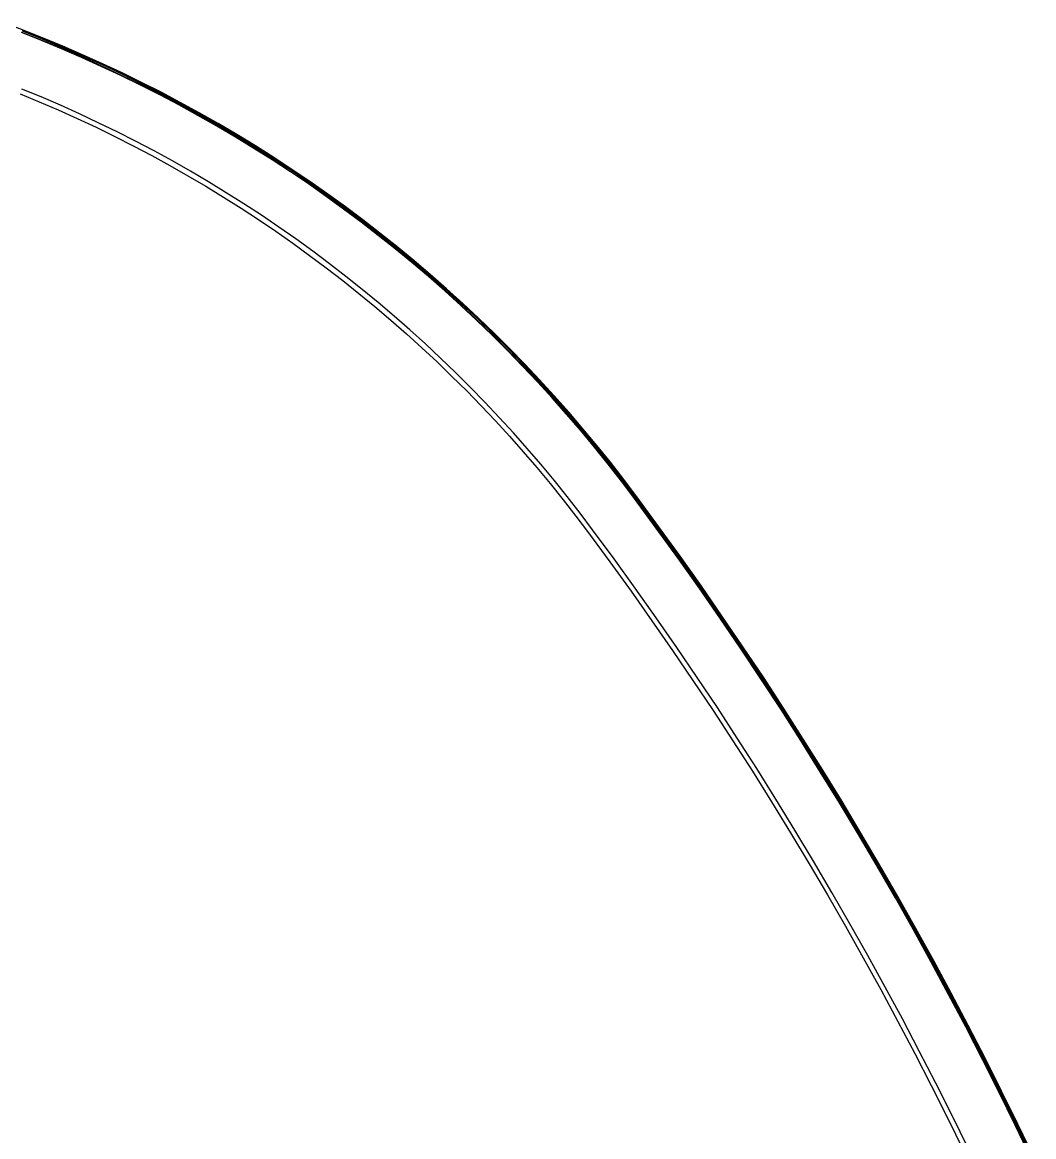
# Model space of a CAD drawing. Header units: millimetres. Extents: x 188.6 to 263.2, y 40.1 to 120.1.
# Drawn here: x 246.9 to 247.1501, y 56.1406 to 56.4163 of the extents above; entities that cross this region are included whole.
import ezdxf

# ---------------------------------------------------------------- set-up
doc = ezdxf.new("R2010")
doc.units = ezdxf.units.MM
doc.layers.add('ARQ', color=8, linetype='Continuous')

# ---------------------------------------------------------------- blocks, each defined once
blk = doc.blocks.new('arq-3pav')
at = {"layer": 'ARQ'}
for p, q in [((41.89165, 16.15754), (41.88662, 16.15944)), ((41.89638, 16.15491), (41.89139, 16.15688)), ((41.89144, 16.15701), (41.89643, 16.15504)), ((41.89156, 16.15731), (41.89655, 16.15534)), ((41.89158, 16.15738), (41.89658, 16.15541)), ((41.89665, 16.15557), (41.89165, 16.15754)), ((41.90133, 16.15287), (41.89638, 16.15491)), ((41.89643, 16.15504), (41.90139, 16.153)), ((41.89655, 16.15534), (41.90151, 16.15329)), ((41.89658, 16.15541), (41.90154, 16.15336)), ((41.90161, 16.15352), (41.89665, 16.15557)), ((41.90139, 16.153), (41.90631, 16.15087)), ((41.90151, 16.15329), (41.90644, 16.15116)), ((41.90154, 16.15336), (41.90647, 16.15123)), ((41.90654, 16.15139), (41.90161, 16.15352)), ((41.90626, 16.15074), (41.90133, 16.15287)), ((41.91115, 16.14854), (41.90626, 16.15074)), ((41.90631, 16.15087), (41.9112, 16.14867)), ((41.90644, 16.15116), (41.91134, 16.14896)), ((41.90647, 16.15123), (41.91137, 16.14903)), ((41.91144, 16.14919), (41.90654, 16.15139)), ((41.916, 16.14627), (41.91115, 16.14854)), ((41.9112, 16.14867), (41.91606, 16.1464)), ((41.91134, 16.14896), (41.9162, 16.14668)), ((41.91137, 16.14903), (41.91623, 16.14675)), ((41.91631, 16.14691), (41.91144, 16.14919)), ((41.92082, 16.14392), (41.916, 16.14627)), ((41.91606, 16.1464), (41.92088, 16.14404)), ((41.9162, 16.14668), (41.92102, 16.14433)), ((41.91623, 16.14675), (41.92105, 16.14439)), ((41.92113, 16.14455), (41.91631, 16.14691)), ((41.89631, 16.14096), (41.89154, 16.14293)), ((41.92559, 16.14149), (41.92082, 16.14392)), ((41.92088, 16.14404), (41.92566, 16.14162)), ((41.92102, 16.14433), (41.9258, 16.1419)), ((41.92105, 16.14439), (41.92584, 16.14197)), ((41.92592, 16.14212), (41.92113, 16.14455)), ((41.9258, 16.1419), (41.93055, 16.13939)), ((41.92584, 16.14197), (41.93059, 16.13946)), ((41.93067, 16.13961), (41.92592, 16.14212)), ((41.89106, 16.14174), (41.89581, 16.13979)), ((41.89581, 16.13979), (41.90053, 16.13775)), ((41.90105, 16.13892), (41.89631, 16.14096)), ((41.93034, 16.13899), (41.92559, 16.14149)), ((41.92566, 16.14162), (41.9304, 16.13911)), ((41.93055, 16.13939), (41.93526, 16.13681)), ((41.93059, 16.13946), (41.9353, 16.13688)), ((41.93538, 16.13703), (41.93067, 16.13961)), ((41.90053, 16.13775), (41.90522, 16.13564)), ((41.90575, 16.1368), (41.90105, 16.13892)), ((41.91042, 16.13461), (41.90575, 16.1368)), ((41.93504, 16.13641), (41.93034, 16.13899)), ((41.9304, 16.13911), (41.93511, 16.13654)), ((41.9397, 16.13376), (41.93504, 16.13641)), ((41.93511, 16.13654), (41.93977, 16.13389)), ((41.93526, 16.13681), (41.93993, 16.13416)), ((41.9353, 16.13688), (41.93996, 16.13423)), ((41.94005, 16.13438), (41.93538, 16.13703)), ((41.90522, 16.13564), (41.90987, 16.13346)), ((41.91506, 16.13235), (41.91042, 16.13461)), ((41.94431, 16.13105), (41.9397, 16.13376)), ((41.93977, 16.13389), (41.94439, 16.13117)), ((41.93993, 16.13416), (41.94455, 16.13144)), ((41.93996, 16.13423), (41.94459, 16.1315)), ((41.94468, 16.13165), (41.94005, 16.13438)), ((41.90987, 16.13346), (41.91449, 16.13121)), ((41.91449, 16.13121), (41.91906, 16.12888)), ((41.91965, 16.13002), (41.91506, 16.13235)), ((41.94889, 16.12825), (41.94431, 16.13105)), ((41.94439, 16.13117), (41.94896, 16.12837)), ((41.94455, 16.13144), (41.94913, 16.12864)), ((41.94459, 16.1315), (41.94917, 16.12871)), ((41.94926, 16.12886), (41.94468, 16.13165)), ((41.91906, 16.12888), (41.92361, 16.12648)), ((41.92422, 16.12761), (41.91965, 16.13002)), ((41.95342, 16.12539), (41.94889, 16.12825)), ((41.94896, 16.12837), (41.9535, 16.12551)), ((41.94913, 16.12864), (41.95367, 16.12577)), ((41.94922, 16.12879), (41.94917, 16.12871)), ((41.94922, 16.12879), (41.95376, 16.12592)), ((41.9538, 16.12599), (41.94926, 16.12886)), ((41.92361, 16.12648), (41.92812, 16.12401)), ((41.92874, 16.12513), (41.92422, 16.12761)), ((41.95791, 16.12245), (41.95342, 16.12539)), ((41.9535, 16.12551), (41.95798, 16.12257)), ((41.95371, 16.12584), (41.95367, 16.12577)), ((41.95367, 16.12577), (41.95816, 16.12283)), ((41.95376, 16.12592), (41.95371, 16.12584)), ((41.95371, 16.12584), (41.9582, 16.1229)), ((41.9538, 16.12599), (41.95376, 16.12592)), ((41.9583, 16.12304), (41.9538, 16.12599)), ((41.92812, 16.12401), (41.93258, 16.12147)), ((41.93322, 16.12258), (41.92874, 16.12513)), ((41.95816, 16.12283), (41.96261, 16.11982)), ((41.9582, 16.1229), (41.96265, 16.11989)), ((41.96275, 16.12003), (41.9583, 16.12304)), ((41.93258, 16.12147), (41.93701, 16.11887)), ((41.93767, 16.11996), (41.93322, 16.12258)), ((41.94207, 16.11728), (41.93767, 16.11996)), ((41.96235, 16.11945), (41.95791, 16.12245)), ((41.95798, 16.12257), (41.96243, 16.11956)), ((41.96265, 16.11989), (41.96705, 16.11681)), ((41.96715, 16.11695), (41.96275, 16.12003)), ((41.93701, 16.11887), (41.9414, 16.11619)), ((41.94643, 16.11452), (41.94207, 16.11728)), ((41.96674, 16.11637), (41.96235, 16.11945)), ((41.96243, 16.11956), (41.96682, 16.11649)), ((41.96261, 16.11982), (41.967, 16.11675)), ((41.9414, 16.11619), (41.94574, 16.11345)), ((41.95075, 16.1117), (41.94643, 16.11452)), ((41.97108, 16.11323), (41.96674, 16.11637)), ((41.96682, 16.11649), (41.97116, 16.11334)), ((41.967, 16.11675), (41.97135, 16.1136)), ((41.96705, 16.11681), (41.9714, 16.11366)), ((41.9715, 16.1138), (41.96715, 16.11695)), ((41.94574, 16.11345), (41.95004, 16.11063)), ((41.95502, 16.1088), (41.95075, 16.1117)), ((41.97537, 16.11002), (41.97108, 16.11323)), ((41.97116, 16.11334), (41.97546, 16.11013)), ((41.97135, 16.1136), (41.97565, 16.11039)), ((41.9714, 16.11366), (41.97569, 16.11045)), ((41.9758, 16.11059), (41.9715, 16.1138)), ((41.95004, 16.11063), (41.95429, 16.10775)), ((41.97962, 16.10674), (41.97537, 16.11002)), ((41.97546, 16.11013), (41.9797, 16.10686)), ((41.97565, 16.11039), (41.9799, 16.1071)), ((41.97569, 16.11045), (41.97994, 16.10716)), ((41.98005, 16.1073), (41.9758, 16.11059)), ((41.95429, 16.10775), (41.9585, 16.1048)), ((41.95924, 16.10585), (41.95502, 16.1088)), ((41.9838, 16.1034), (41.97962, 16.10674)), ((41.9797, 16.10686), (41.98389, 16.10351)), ((41.9799, 16.1071), (41.98409, 16.10376)), ((41.97994, 16.10716), (41.98414, 16.10382)), ((41.98425, 16.10395), (41.98005, 16.1073)), ((41.9585, 16.1048), (41.96267, 16.10179)), ((41.96342, 16.10282), (41.95924, 16.10585)), ((41.98794, 16.1), (41.9838, 16.1034)), ((41.98389, 16.10351), (41.98803, 16.1001)), ((41.98409, 16.10376), (41.98823, 16.10035)), ((41.98414, 16.10382), (41.98828, 16.1004)), ((41.9884, 16.10054), (41.98425, 16.10395)), ((41.96267, 16.10179), (41.96678, 16.09871)), ((41.96755, 16.09973), (41.96342, 16.10282)), ((41.99249, 16.09706), (41.9884, 16.10054)), ((41.96678, 16.09871), (41.97085, 16.09557)), ((41.97164, 16.09658), (41.96755, 16.09973)), ((41.99203, 16.09652), (41.98794, 16.1)), ((41.98803, 16.1001), (41.99212, 16.09663)), ((41.98823, 16.10035), (41.99232, 16.09687)), ((41.98828, 16.1004), (41.99237, 16.09693)), ((41.97085, 16.09557), (41.97486, 16.09237)), ((41.97567, 16.09336), (41.97164, 16.09658)), ((41.99606, 16.09298), (41.99203, 16.09652)), ((41.99212, 16.09663), (41.99615, 16.09309)), ((41.99232, 16.09687), (41.99636, 16.09333)), ((41.99237, 16.09693), (41.99641, 16.09338)), ((41.99653, 16.09351), (41.99249, 16.09706)), ((41.97486, 16.09237), (41.97883, 16.08911)), ((41.97965, 16.09009), (41.97567, 16.09336)), ((42.00003, 16.08939), (41.99606, 16.09298)), ((41.99615, 16.09309), (42.00012, 16.08949)), ((41.99636, 16.09333), (42.00034, 16.08972)), ((41.99641, 16.09338), (42.00039, 16.08978)), ((42.00051, 16.08991), (41.99653, 16.09351)), ((41.98358, 16.08674), (41.97965, 16.09009)), ((42.00034, 16.08972), (42.00426, 16.08606)), ((42.00039, 16.08978), (42.00431, 16.08611)), ((42.00443, 16.08624), (42.00051, 16.08991)), ((41.97883, 16.08911), (41.98274, 16.08578)), ((42.00394, 16.08573), (42.00003, 16.08939)), ((42.00012, 16.08949), (42.00404, 16.08583)), ((41.98274, 16.08578), (41.98661, 16.08239)), ((41.98746, 16.08334), (41.98358, 16.08674)), ((42.0078, 16.08201), (42.00394, 16.08573)), ((42.00404, 16.08583), (42.0079, 16.08211)), ((42.00426, 16.08606), (42.00812, 16.08233)), ((42.00431, 16.08611), (42.00817, 16.08239)), ((42.0083, 16.08251), (42.00443, 16.08624)), ((41.98661, 16.08239), (41.99041, 16.07894)), ((41.99128, 16.07988), (41.98746, 16.08334)), ((42.0116, 16.07822), (42.0078, 16.08201)), ((42.0079, 16.08211), (42.0117, 16.07832)), ((42.00812, 16.08233), (42.01193, 16.07855)), ((42.00817, 16.08239), (42.01198, 16.0786)), ((42.01211, 16.07872), (42.0083, 16.08251)), ((41.99041, 16.07894), (41.99417, 16.07543)), ((41.99505, 16.07636), (41.99128, 16.07988)), ((42.01193, 16.07855), (42.01567, 16.0747)), ((42.01198, 16.0786), (42.01573, 16.07475)), ((42.01585, 16.07488), (42.01211, 16.07872)), ((41.99876, 16.07278), (41.99505, 16.07636)), ((42.01534, 16.07439), (42.0116, 16.07822)), ((42.0117, 16.07832), (42.01544, 16.07448)), ((41.99417, 16.07543), (41.99786, 16.07186)), ((42.01902, 16.07049), (42.01534, 16.07439)), ((42.01544, 16.07448), (42.01913, 16.07058)), ((42.01567, 16.0747), (42.01557, 16.0746)), ((42.01557, 16.0746), (42.01925, 16.0707)), ((42.01573, 16.07475), (42.01941, 16.07085)), ((42.01954, 16.07097), (42.01585, 16.07488)), ((41.99786, 16.07186), (42.00151, 16.06824)), ((42.00242, 16.06914), (41.99876, 16.07278)), ((42.02264, 16.06653), (42.01902, 16.07049)), ((42.01913, 16.07058), (42.02275, 16.06663)), ((42.01925, 16.0707), (42.02287, 16.06674)), ((42.01941, 16.07085), (42.02304, 16.06689)), ((42.02317, 16.06701), (42.01954, 16.07097)), ((42.00151, 16.06824), (42.00509, 16.06456)), ((42.00601, 16.06544), (42.00242, 16.06914)), ((42.00956, 16.06169), (42.00601, 16.06544)), ((42.02619, 16.06252), (42.02264, 16.06653)), ((42.02275, 16.06663), (42.0263, 16.06262)), ((42.02287, 16.06674), (42.02643, 16.06273)), ((42.02304, 16.06689), (42.0266, 16.06287)), ((42.02673, 16.06299), (42.02317, 16.06701)), ((42.00509, 16.06456), (42.00862, 16.06082)), ((42.02969, 16.05846), (42.02619, 16.06252)), ((42.0263, 16.06262), (42.02979, 16.05855)), ((42.02643, 16.06273), (42.02993, 16.05866)), ((42.0266, 16.06287), (42.03009, 16.0588)), ((42.03023, 16.05891), (42.02673, 16.06299)), ((42.00862, 16.06082), (42.01209, 16.05703)), ((42.01304, 16.05788), (42.00956, 16.06169)), ((42.01209, 16.05703), (42.01549, 16.05319)), ((42.01646, 16.05403), (42.01304, 16.05788)), ((42.03312, 16.05433), (42.02969, 16.05846)), ((42.02979, 16.05855), (42.03323, 16.05442)), ((42.02993, 16.05866), (42.03336, 16.05453)), ((42.03009, 16.0588), (42.03353, 16.05467)), ((42.03366, 16.05478), (42.03023, 16.05891)), ((42.01982, 16.05011), (42.01646, 16.05403)), ((42.03648, 16.05016), (42.03312, 16.05433)), ((42.03323, 16.05442), (42.03659, 16.05025)), ((42.03336, 16.05453), (42.03673, 16.05036)), ((42.03353, 16.05467), (42.0369, 16.05049)), ((42.03703, 16.0506), (42.03366, 16.05478)), ((42.01549, 16.05319), (42.01884, 16.04929)), ((42.01884, 16.04929), (42.02213, 16.04534)), ((42.02312, 16.04615), (42.01982, 16.05011)), ((42.03978, 16.04593), (42.03648, 16.05016)), ((42.03659, 16.05025), (42.03989, 16.04602)), ((42.03673, 16.05036), (42.04003, 16.04613)), ((42.0369, 16.05049), (42.0402, 16.04626)), ((42.04034, 16.04637), (42.03703, 16.0506)), ((42.02635, 16.04213), (42.02312, 16.04615)), ((42.04301, 16.04166), (42.03978, 16.04593)), ((42.03989, 16.04602), (42.04312, 16.04174)), ((42.04003, 16.04613), (42.04326, 16.04184)), ((42.0402, 16.04626), (42.04343, 16.04197)), ((42.04358, 16.04208), (42.04034, 16.04637)), ((42.02213, 16.04534), (42.02535, 16.04134)), ((42.02535, 16.04134), (42.02851, 16.03729)), ((42.02953, 16.03806), (42.02635, 16.04213)), ((42.04839, 16.03434), (42.04301, 16.04166)), ((42.04312, 16.04174), (42.04851, 16.03443)), ((42.04326, 16.04184), (42.04865, 16.03453)), ((42.04343, 16.04197), (42.04882, 16.03466)), ((42.04896, 16.03476), (42.04358, 16.04208)), ((42.02851, 16.03729), (42.03162, 16.03317)), ((42.03265, 16.03393), (42.02953, 16.03806)), ((42.04851, 16.03443), (42.05382, 16.02706)), ((42.04865, 16.03453), (42.05396, 16.02716)), ((42.04882, 16.03466), (42.05414, 16.02729)), ((42.05428, 16.02739), (42.04896, 16.03476)), ((42.03162, 16.03317), (42.03691, 16.02598)), ((42.03795, 16.02673), (42.03265, 16.03393)), ((42.05371, 16.02698), (42.04839, 16.03434)), ((42.04319, 16.01946), (42.03795, 16.02673)), ((42.05895, 16.01956), (42.05371, 16.02698)), ((42.05382, 16.02706), (42.05907, 16.01964)), ((42.05396, 16.02716), (42.05921, 16.01974)), ((42.05414, 16.02729), (42.05939, 16.01987)), ((42.05953, 16.01997), (42.05428, 16.02739)), ((42.03691, 16.02598), (42.04215, 16.01872)), ((42.04215, 16.01872), (42.04732, 16.01142)), ((42.04837, 16.01215), (42.04319, 16.01946)), ((42.06413, 16.0121), (42.05895, 16.01956)), ((42.05907, 16.01964), (42.06424, 16.01218)), ((42.05921, 16.01974), (42.06439, 16.01228)), ((42.05939, 16.01987), (42.06456, 16.0124)), ((42.06471, 16.0125), (42.05953, 16.01997)), ((42.06456, 16.0124), (42.06967, 16.00489)), ((42.06982, 16.00499), (42.06471, 16.0125)), ((42.04732, 16.01142), (42.05242, 16.00406)), ((42.05347, 16.00479), (42.04837, 16.01215)), ((42.06923, 16.00459), (42.06413, 16.0121)), ((42.06424, 16.01218), (42.06935, 16.00467)), ((42.06439, 16.01228), (42.06949, 16.00477)), ((42.05242, 16.00406), (42.05745, 15.99666)), ((42.05851, 15.99738), (42.05347, 16.00479)), ((42.07427, 15.99703), (42.06923, 16.00459)), ((42.06935, 16.00467), (42.07439, 15.99711)), ((42.06949, 16.00477), (42.07453, 15.9972)), ((42.06967, 16.00489), (42.07471, 15.99732)), ((42.07486, 15.99742), (42.06982, 16.00499)), ((42.05745, 15.99666), (42.06241, 15.98921)), ((42.06348, 15.98992), (42.05851, 15.99738)), ((42.07923, 15.98943), (42.07427, 15.99703)), ((42.07439, 15.99711), (42.07935, 15.9895)), ((42.07453, 15.9972), (42.0795, 15.9896)), ((42.07471, 15.99732), (42.07968, 15.98972)), ((42.07983, 15.98981), (42.07486, 15.99742)), ((42.06241, 15.98921), (42.0673, 15.98172)), ((42.06838, 15.98241), (42.06348, 15.98992)), ((42.08412, 15.98178), (42.07923, 15.98943)), ((42.07935, 15.9895), (42.08424, 15.98185)), ((42.0795, 15.9896), (42.08439, 15.98194)), ((42.07968, 15.98972), (42.08457, 15.98206)), ((42.08472, 15.98216), (42.07983, 15.98981)), ((42.07321, 15.97486), (42.06838, 15.98241)), ((42.08457, 15.98206), (42.0894, 15.97436)), ((42.08955, 15.97445), (42.08472, 15.98216)), ((42.0673, 15.98172), (42.07213, 15.97418)), ((42.08894, 15.97408), (42.08412, 15.98178)), ((42.08424, 15.98185), (42.08907, 15.97415)), ((42.08439, 15.98194), (42.08921, 15.97425)), ((42.07213, 15.97418), (42.07688, 15.9666)), ((42.07796, 15.96727), (42.07321, 15.97486)), ((42.09369, 15.96634), (42.08894, 15.97408)), ((42.08907, 15.97415), (42.09382, 15.96641)), ((42.08921, 15.97425), (42.09396, 15.9665)), ((42.0894, 15.97436), (42.09415, 15.96661)), ((42.0943, 15.96671), (42.08955, 15.97445)), ((42.07688, 15.9666), (42.08156, 15.95897)), ((42.08265, 15.95963), (42.07796, 15.96727)), ((42.09837, 15.95855), (42.09369, 15.96634)), ((42.09382, 15.96641), (42.09849, 15.95862)), ((42.09396, 15.9665), (42.09864, 15.95871)), ((42.09415, 15.96661), (42.09883, 15.95882)), ((42.09898, 15.95891), (42.0943, 15.96671)), ((42.08156, 15.95897), (42.08617, 15.9513)), ((42.08726, 15.95195), (42.08265, 15.95963)), ((42.10297, 15.95072), (42.09837, 15.95855)), ((42.09849, 15.95862), (42.1031, 15.95079)), ((42.09864, 15.95871), (42.10325, 15.95088)), ((42.09883, 15.95882), (42.10343, 15.95099)), ((42.10359, 15.95108), (42.09898, 15.95891)), ((42.0918, 15.94423), (42.08726, 15.95195)), ((42.08617, 15.9513), (42.0907, 15.94358)), ((42.1075, 15.94285), (42.10297, 15.95072)), ((42.1031, 15.95079), (42.10763, 15.94292)), ((42.10325, 15.95088), (42.10778, 15.94301)), ((42.10343, 15.95099), (42.10797, 15.94312)), ((42.10812, 15.9432), (42.10359, 15.95108)), ((42.0907, 15.94358), (42.09516, 15.93583)), ((42.09627, 15.93646), (42.0918, 15.94423)), ((42.11196, 15.93494), (42.1075, 15.94285)), ((42.10763, 15.94292), (42.11209, 15.93501)), ((42.10778, 15.94301), (42.11224, 15.93509)), ((42.10797, 15.94312), (42.11243, 15.9352)), ((42.11258, 15.93528), (42.10812, 15.9432)), ((42.09516, 15.93583), (42.09956, 15.92803)), ((42.10067, 15.92865), (42.09627, 15.93646)), ((42.11243, 15.9352), (42.11681, 15.92724)), ((42.11697, 15.92732), (42.11258, 15.93528)), ((42.11634, 15.92698), (42.11196, 15.93494)), ((42.11209, 15.93501), (42.11647, 15.92705)), ((42.11224, 15.93509), (42.11662, 15.92713)), ((42.09956, 15.92803), (42.10387, 15.92019)), ((42.105, 15.9208), (42.10067, 15.92865)), ((42.12065, 15.91899), (42.11634, 15.92698)), ((42.11647, 15.92705), (42.12078, 15.91905)), ((42.11662, 15.92713), (42.12093, 15.91913)), ((42.11681, 15.92724), (42.12112, 15.91924)), ((42.12128, 15.91932), (42.11697, 15.92732)), ((42.10387, 15.92019), (42.10812, 15.91231)), ((42.10925, 15.91291), (42.105, 15.9208)), ((42.12488, 15.91095), (42.12065, 15.91899)), ((42.12078, 15.91905), (42.12501, 15.91102)), ((42.12093, 15.91913), (42.12516, 15.9111)), ((42.12112, 15.91924), (42.12535, 15.9112)), ((42.12551, 15.91128), (42.12128, 15.91932)), ((42.10812, 15.91231), (42.11229, 15.90439)), ((42.11342, 15.90498), (42.10925, 15.91291)), ((42.12904, 15.90288), (42.12488, 15.91095)), ((42.12501, 15.91102), (42.12917, 15.90294)), ((42.12516, 15.9111), (42.12932, 15.90302)), ((42.12535, 15.9112), (42.12951, 15.90312)), ((42.12967, 15.9032), (42.12551, 15.91128)), ((42.11752, 15.89702), (42.11342, 15.90498)), ((42.11229, 15.90439), (42.11638, 15.89644)), ((42.13312, 15.89476), (42.12904, 15.90288)), ((42.12917, 15.90294), (42.13325, 15.89483)), ((42.12932, 15.90302), (42.1334, 15.8949)), ((42.12951, 15.90312), (42.1336, 15.895)), ((42.13376, 15.89508), (42.12967, 15.9032)), ((42.12155, 15.88901), (42.11752, 15.89702)), ((42.11638, 15.89644), (42.12041, 15.88844)), ((42.13712, 15.88661), (42.13312, 15.89476)), ((42.13325, 15.89483), (42.13725, 15.88668)), ((42.1334, 15.8949), (42.13741, 15.88675)), ((42.1336, 15.895), (42.1376, 15.88685)), ((42.13776, 15.88692), (42.13376, 15.89508)), ((42.12041, 15.88844), (42.12435, 15.88041)), ((42.1255, 15.88097), (42.12155, 15.88901)), ((42.14105, 15.87842), (42.13712, 15.88661)), ((42.13725, 15.88668), (42.14118, 15.87848)), ((42.13741, 15.88675), (42.14134, 15.87856)), ((42.1376, 15.88685), (42.14154, 15.87865)), ((42.1417, 15.87873), (42.13776, 15.88692))]:
    blk.add_line(p, q, dxfattribs=at)

msp = doc.modelspace()

# ---------------------------------------------------------------- block references
msp.add_blockref('arq-3pav', (205.00842, 40.25682))

doc.saveas('drawing.dxf')
